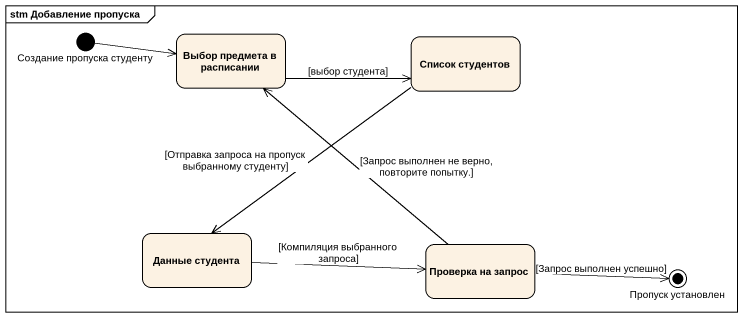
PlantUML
@startuml
mainframe stm Добавление пропуска
hide empty description
state "Создание пропуска студенту" as Создание_пропуска_студенту <<start>>
state "Выбор предмета в расписании" as Выбор_предмета_в_расписании
state "Список студентов" as Список_студентов
state "Данные студента" as Данные_студента
state "Проверка на запрос" as Проверка_на_запрос
state "Пропуск установлен" as Пропуск_установлен <<end>>
Создание_пропуска_студенту -right-> Выбор_предмета_в_расписании
Выбор_предмета_в_расписании -right-> Список_студентов : [выбор студента]
Список_студентов --> Данные_студента : [Отправка запроса на пропуск выбранному студенту]
Данные_студента -right-> Проверка_на_запрос : [Компиляция выбранного запроса]
Проверка_на_запрос -up-> Выбор_предмета_в_расписании : [Запрос выполнен не верно, повторите попытку.]
Проверка_на_запрос -right-> Пропуск_установлен : [Запрос выполнен успешно]
@enduml
